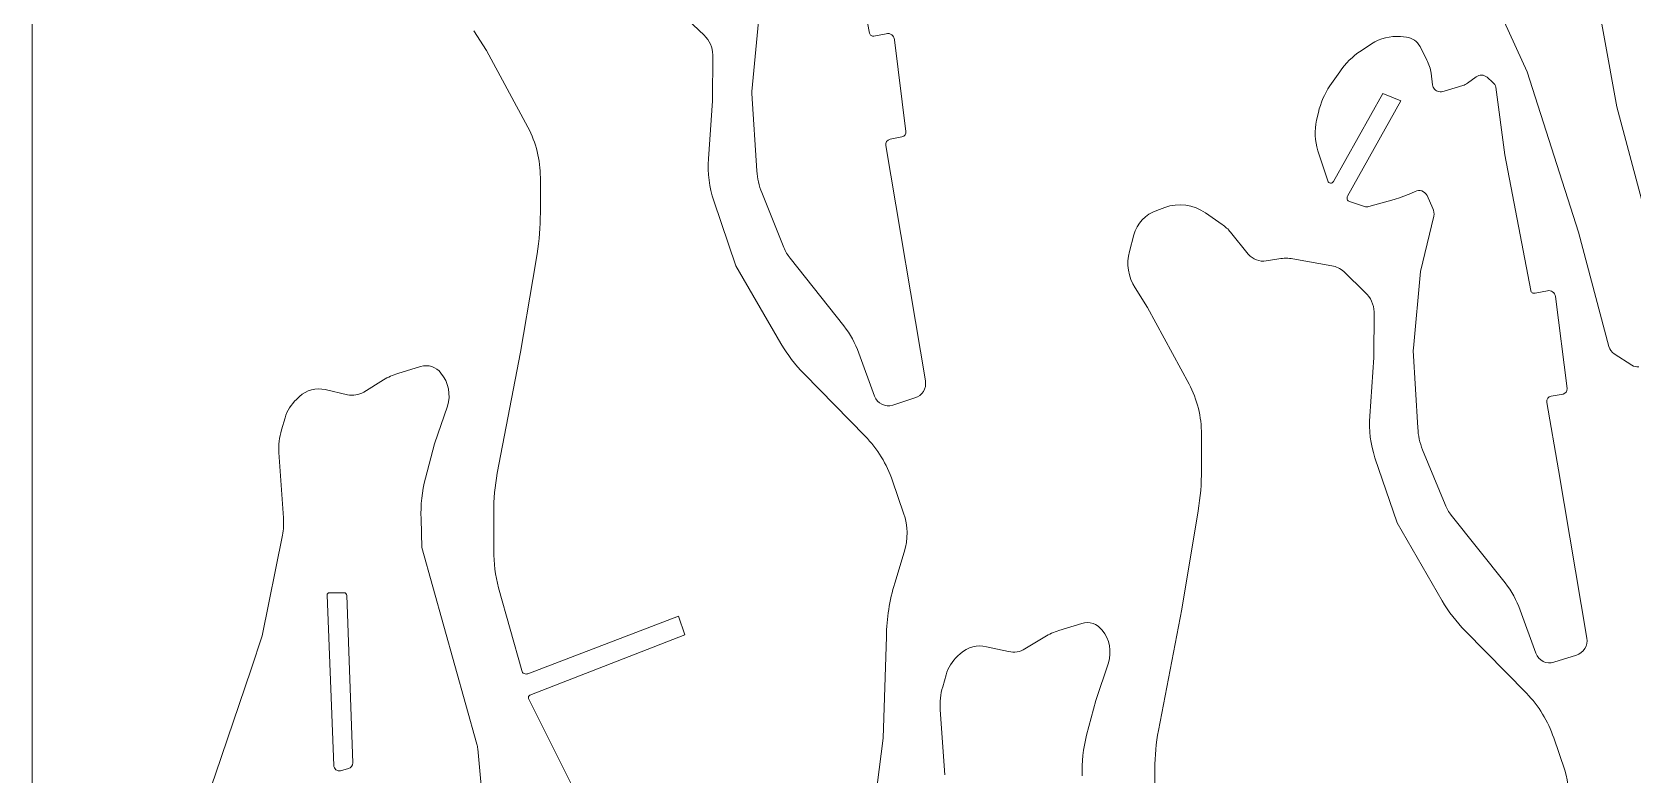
# Model space of a CAD drawing. Header units: inches. Extents: x -4.5 to 5.6, y -4.2 to 3.8.
# Drawn here: x -4.541 to -0.361, y -0.946 to 0.993 of the extents above; entities that cross this region are included whole.
import ezdxf

# ---------------------------------------------------------------- set-up
doc = ezdxf.new("R2010")
doc.units = ezdxf.units.IN
doc.header["$MEASUREMENT"] = 0
doc.layers.add('WHITE', color=7, linetype='Continuous')

msp = doc.modelspace()

# ---------------------------------------------------------------- linework, layer by layer
at = {"layer": 'WHITE', "lineweight": 5}
for points in [[(-4.5407, -4.2018), (-4.5407, -4.2018), (-4.5407, 3.8327), (-4.5407, 3.8327)], [(-0.875, 1.416), (-0.875, 1.416), (-0.6352, 0.8899), (-0.6352, 0.8899)], [(-2.4208, 1.3436), (-2.4208, 1.3436), (-2.353, 0.9902), (-2.353, 0.9902)], [(-0.4011, 0.7984), (-0.4011, 0.7984), (-0.4672, 1.1634), (-0.4672, 1.1634)], [(-2.842, 1.0388), (-2.842, 1.0388), (-2.7852, 0.9849), (-2.7852, 0.9849)], [(-2.6601, 0.8384), (-2.6601, 0.8384), (-2.641, 1.0388), (-2.641, 1.0388)], [(-3.3536, 0.9456), (-3.3536, 0.9456), (-3.3866, 0.9965), (-3.3866, 0.9965)], [(-2.7621, 0.934), (-2.7628, 0.9533), (-2.7711, 0.9717), (-2.7852, 0.9849)], [(-2.3414, 0.9827), (-2.3414, 0.9827), (-2.3096, 0.989), (-2.3096, 0.989)], [(-2.3096, 0.989), (-2.3096, 0.989), (-2.3096, 0.989), (-2.3096, 0.989)], [(-2.2876, 0.9734), (-2.2876, 0.9734), (-2.258, 0.7341), (-2.258, 0.7341)], [(-1.0419, 0.9624), (-1.0419, 0.9624), (-1.0691, 0.9444), (-1.0691, 0.9444)], [(-0.966, 0.9815), (-0.9927, 0.9837), (-1.0194, 0.977), (-1.0419, 0.9624)], [(-1.0419, 0.9624), (-1.0419, 0.9624), (-1.0419, 0.9624), (-1.0419, 0.9624)], [(-0.9504, 0.9797), (-0.9504, 0.9797), (-0.966, 0.9815), (-0.966, 0.9815)], [(-0.915, 0.9554), (-0.9218, 0.9691), (-0.9352, 0.9782), (-0.9504, 0.9797)], [(-3.2453, 0.7451), (-3.2453, 0.7451), (-3.3536, 0.9456), (-3.3536, 0.9456)], [(-2.7621, 0.934), (-2.7621, 0.934), (-2.7632, 0.814), (-2.7632, 0.814)], [(-2.7621, 0.934), (-2.7621, 0.934), (-2.7621, 0.934), (-2.7621, 0.934)], [(-1.0691, 0.9444), (-1.0911, 0.9299), (-1.11, 0.9112), (-1.1247, 0.8894)], [(-0.8971, 0.9201), (-0.8971, 0.9201), (-0.915, 0.9554), (-0.915, 0.9554)], [(-0.886, 0.8859), (-0.8878, 0.8978), (-0.8915, 0.9094), (-0.8971, 0.9201)], [(-1.1247, 0.8894), (-1.1247, 0.8894), (-1.1502, 0.8529), (-1.1502, 0.8529)], [(-1.1247, 0.8894), (-1.1247, 0.8894), (-1.1247, 0.8894), (-1.1247, 0.8894)], [(-0.882, 0.8557), (-0.882, 0.8557), (-0.886, 0.8859), (-0.886, 0.8859)], [(-0.74, 0.8754), (-0.7481, 0.8823), (-0.7598, 0.8828), (-0.7684, 0.8766)], [(-0.6352, 0.8899), (-0.6352, 0.8899), (-0.5008, 0.471), (-0.5008, 0.471)], [(-2.6601, 0.8384), (-2.6602, 0.8366), (-2.6602, 0.8349), (-2.6601, 0.8332)], [(-1.1502, 0.8529), (-1.1645, 0.8318), (-1.1748, 0.8082), (-1.1804, 0.7833)], [(-0.882, 0.8557), (-0.8816, 0.8514), (-0.8797, 0.8473), (-0.8768, 0.8442)], [(-0.8768, 0.8442), (-0.874, 0.841), (-0.8704, 0.8388), (-0.8663, 0.8378)], [(-0.8663, 0.8378), (-0.8615, 0.837), (-0.8565, 0.8374), (-0.8519, 0.8389)], [(-0.8032, 0.854), (-0.8032, 0.854), (-0.8519, 0.8389), (-0.8519, 0.8389)], [(-0.8032, 0.854), (-0.7988, 0.8552), (-0.7947, 0.8572), (-0.791, 0.8598)], [(-0.8032, 0.854), (-0.8032, 0.854), (-0.8032, 0.854), (-0.8032, 0.854)], [(-0.7684, 0.8766), (-0.7684, 0.8766), (-0.791, 0.8598), (-0.791, 0.8598)], [(-0.7684, 0.8766), (-0.7684, 0.8766), (-0.7684, 0.8766), (-0.7684, 0.8766)], [(-0.7244, 0.8621), (-0.7244, 0.8621), (-0.74, 0.8754), (-0.74, 0.8754)], [(-0.7169, 0.8494), (-0.718, 0.8543), (-0.7206, 0.8588), (-0.7244, 0.8621)], [(-0.6937, 0.6727), (-0.6937, 0.6727), (-0.7169, 0.8494), (-0.7169, 0.8494)], [(-2.7632, 0.814), (-2.7632, 0.814), (-2.7736, 0.6622), (-2.7736, 0.6622)], [(-2.7632, 0.814), (-2.7632, 0.814), (-2.7632, 0.814), (-2.7632, 0.814)], [(-2.6474, 0.6309), (-2.6474, 0.6309), (-2.6601, 0.8332), (-2.6601, 0.8332)], [(-1.141, 0.6031), (-1.141, 0.6031), (-1.0123, 0.8326), (-1.0123, 0.8326)], [(-0.9648, 0.8135), (-0.9648, 0.8135), (-1.1045, 0.5649), (-1.1045, 0.5649)], [(-1.0123, 0.8326), (-1.0123, 0.8326), (-1.0123, 0.8326), (-1.0123, 0.8326)], [(-1.0123, 0.8326), (-1.0123, 0.8326), (-0.9648, 0.8135), (-0.9648, 0.8135)], [(-0.9648, 0.8135), (-0.9648, 0.8135), (-0.9648, 0.8135), (-0.9648, 0.8135)], [(-0.2823, 0.3557), (-0.2823, 0.3557), (-0.4011, 0.7984), (-0.4011, 0.7984)], [(-1.185, 0.763), (-1.1911, 0.7368), (-1.1899, 0.7093), (-1.1815, 0.6837)], [(-1.1804, 0.7833), (-1.1804, 0.7833), (-1.185, 0.763), (-1.185, 0.763)], [(-1.1804, 0.7833), (-1.1804, 0.7833), (-1.1804, 0.7833), (-1.1804, 0.7833)], [(-3.2128, 0.6136), (-3.2128, 0.6594), (-3.224, 0.7045), (-3.2453, 0.7451)], [(-2.2991, 0.7138), (-2.3069, 0.7122), (-2.312, 0.7048), (-2.3107, 0.697)], [(-2.2684, 0.7196), (-2.2684, 0.7196), (-2.2991, 0.7138), (-2.2991, 0.7138)], [(-2.2684, 0.7196), (-2.2616, 0.7208), (-2.257, 0.7272), (-2.258, 0.7341)], [(-2.2684, 0.7196), (-2.2684, 0.7196), (-2.2684, 0.7196), (-2.2684, 0.7196)], [(-2.3107, 0.697), (-2.3107, 0.697), (-2.207, 0.0829), (-2.207, 0.0829)], [(-1.1815, 0.6837), (-1.1815, 0.6837), (-1.1555, 0.6049), (-1.1555, 0.6049)], [(-0.6259, 0.3192), (-0.6259, 0.3192), (-0.6937, 0.6727), (-0.6937, 0.6727)], [(-2.7736, 0.6622), (-2.7764, 0.6252), (-2.7717, 0.5879), (-2.7597, 0.5527)], [(-2.6474, 0.6309), (-2.6462, 0.6115), (-2.6419, 0.5923), (-2.6346, 0.5742)], [(-3.2128, 0.6136), (-3.2128, 0.6136), (-3.2128, 0.6136), (-3.2128, 0.6136)], [(-3.2128, 0.5214), (-3.2128, 0.5214), (-3.2128, 0.6136), (-3.2128, 0.6136)], [(-2.7597, 0.5527), (-2.7597, 0.5527), (-2.7018, 0.3836), (-2.7018, 0.3836)], [(-2.5767, 0.431), (-2.5767, 0.431), (-2.6346, 0.5742), (-2.6346, 0.5742)], [(-1.4753, 0.5214), (-1.5064, 0.5431), (-1.5462, 0.5483), (-1.5819, 0.5354)], [(-1.0993, 0.551), (-1.0993, 0.551), (-1.0604, 0.5377), (-1.0604, 0.5377)], [(-1.0488, 0.5377), (-1.0488, 0.5377), (-0.9828, 0.5562), (-0.9828, 0.5562)], [(-0.9828, 0.5562), (-0.9673, 0.5606), (-0.9522, 0.5663), (-0.9376, 0.573)], [(-0.9828, 0.5562), (-0.9828, 0.5562), (-0.9828, 0.5562), (-0.9828, 0.5562)], [(-0.9376, 0.573), (-0.9376, 0.573), (-0.9278, 0.5776), (-0.9278, 0.5776)], [(-0.8965, 0.5666), (-0.9021, 0.5783), (-0.9161, 0.5832), (-0.9278, 0.5776)], [(-0.9278, 0.5776), (-0.9278, 0.5776), (-0.9278, 0.5776), (-0.9278, 0.5776)], [(-0.8965, 0.5666), (-0.8965, 0.5666), (-0.8814, 0.533), (-0.8814, 0.533)], [(-3.2215, 0.4143), (-3.2157, 0.4497), (-3.2128, 0.4855), (-3.2128, 0.5214)], [(-1.6027, 0.5278), (-1.6319, 0.5176), (-1.6541, 0.4938), (-1.6624, 0.4641)], [(-1.6027, 0.5278), (-1.6027, 0.5278), (-1.5819, 0.5354), (-1.5819, 0.5354)], [(-1.5819, 0.5354), (-1.5819, 0.5354), (-1.5819, 0.5354), (-1.5819, 0.5354)], [(-1.4753, 0.5214), (-1.4753, 0.5214), (-1.4318, 0.4913), (-1.4318, 0.4913)], [(-1.0604, 0.5377), (-1.0567, 0.5365), (-1.0526, 0.5365), (-1.0488, 0.5377)], [(-0.8791, 0.5128), (-0.8791, 0.5128), (-0.9139, 0.3685), (-0.9139, 0.3685)], [(-0.8791, 0.5128), (-0.8775, 0.5196), (-0.8784, 0.5267), (-0.8814, 0.533)], [(-0.8791, 0.5128), (-0.8791, 0.5128), (-0.8791, 0.5128), (-0.8791, 0.5128)], [(-1.674, 0.4206), (-1.674, 0.4206), (-1.6624, 0.4641), (-1.6624, 0.4641)], [(-1.6624, 0.4641), (-1.6624, 0.4641), (-1.6624, 0.4641), (-1.6624, 0.4641)], [(-1.4098, 0.471), (-1.4162, 0.4788), (-1.4236, 0.4856), (-1.4318, 0.4913)], [(-1.4098, 0.471), (-1.4098, 0.471), (-1.3635, 0.4137), (-1.3635, 0.4137)], [(-0.5008, 0.471), (-0.5008, 0.471), (-0.4214, 0.1727), (-0.4214, 0.1727)], [(-2.5767, 0.431), (-2.5727, 0.421), (-2.5672, 0.4117), (-2.5604, 0.4033)], [(-1.674, 0.4206), (-1.6828, 0.3883), (-1.6773, 0.3537), (-1.6589, 0.3256)], [(-3.2325, 0.3476), (-3.2325, 0.3476), (-3.2215, 0.4143), (-3.2215, 0.4143)], [(-3.2215, 0.4143), (-3.2215, 0.4143), (-3.2215, 0.4143), (-3.2215, 0.4143)], [(-2.7018, 0.3836), (-2.7018, 0.3836), (-2.5842, 0.1802), (-2.5842, 0.1802)], [(-2.4197, 0.2265), (-2.4197, 0.2265), (-2.5604, 0.4033), (-2.5604, 0.4033)], [(-1.3635, 0.4137), (-1.3521, 0.3999), (-1.3341, 0.3932), (-1.3165, 0.3963)], [(-1.3165, 0.3963), (-1.3165, 0.3963), (-1.2835, 0.4015), (-1.2835, 0.4015)], [(-1.247, 0.4015), (-1.2591, 0.4035), (-1.2714, 0.4035), (-1.2835, 0.4015)], [(-1.2835, 0.4015), (-1.2835, 0.4015), (-1.2835, 0.4015), (-1.2835, 0.4015)], [(-1.247, 0.4015), (-1.247, 0.4015), (-1.1456, 0.3836), (-1.1456, 0.3836)], [(-1.1143, 0.3685), (-1.123, 0.3765), (-1.1339, 0.3817), (-1.1456, 0.3836)], [(-3.2644, 0.1582), (-3.2644, 0.1582), (-3.2325, 0.3476), (-3.2325, 0.3476)], [(-3.2325, 0.3476), (-3.2325, 0.3476), (-3.2325, 0.3476), (-3.2325, 0.3476)], [(-1.1143, 0.3685), (-1.1143, 0.3685), (-1.0581, 0.314), (-1.0581, 0.314)], [(-0.9139, 0.3685), (-0.9139, 0.3685), (-0.9324, 0.168), (-0.9324, 0.168)], [(-0.9139, 0.3685), (-0.9139, 0.3685), (-0.9139, 0.3685), (-0.9139, 0.3685)], [(-1.6265, 0.2746), (-1.6265, 0.2746), (-1.6589, 0.3256), (-1.6589, 0.3256)], [(-1.0349, 0.263), (-1.0356, 0.2824), (-1.044, 0.3008), (-1.0581, 0.314)], [(-0.5824, 0.3181), (-0.5824, 0.3181), (-0.6143, 0.3117), (-0.6143, 0.3117)], [(-0.5824, 0.3181), (-0.5824, 0.3181), (-0.5824, 0.3181), (-0.5824, 0.3181)], [(-0.5309, 0.0632), (-0.5309, 0.0632), (-0.561, 0.303), (-0.561, 0.303)], [(-1.5181, 0.0748), (-1.5181, 0.0748), (-1.6265, 0.2746), (-1.6265, 0.2746)], [(-1.0349, 0.263), (-1.0349, 0.263), (-1.0355, 0.1437), (-1.0355, 0.1437)], [(-1.0349, 0.263), (-1.0349, 0.263), (-1.0349, 0.263), (-1.0349, 0.263)], [(-2.3808, 0.1553), (-2.39, 0.1809), (-2.4031, 0.2049), (-2.4197, 0.2265)], [(-2.5842, 0.1802), (-2.5675, 0.1515), (-2.5472, 0.1251), (-2.5239, 0.1014)], [(-0.9324, 0.168), (-0.9324, 0.168), (-0.933, 0.1622), (-0.933, 0.1622)], [(-0.9324, 0.168), (-0.9324, 0.168), (-0.9324, 0.168), (-0.9324, 0.168)], [(-0.4214, 0.1727), (-0.4193, 0.1648), (-0.4143, 0.158), (-0.4075, 0.1535)], [(-3.4724, 0.1031), (-3.4847, 0.1195), (-3.506, 0.1265), (-3.5257, 0.1205)], [(-3.3252, -0.1582), (-3.3252, -0.1582), (-3.2644, 0.1582), (-3.2644, 0.1582)], [(-3.2644, 0.1582), (-3.2644, 0.1582), (-3.2644, 0.1582), (-3.2644, 0.1582)], [(-2.3397, 0.0429), (-2.3397, 0.0429), (-2.3808, 0.1553), (-2.3808, 0.1553)], [(-1.0355, 0.1437), (-1.0355, 0.1437), (-1.0465, -0.0087), (-1.0465, -0.0087)], [(-1.0355, 0.1437), (-1.0355, 0.1437), (-1.0355, 0.1437), (-1.0355, 0.1437)], [(-0.933, 0.1622), (-0.933, 0.1622), (-0.9208, -0.04), (-0.9208, -0.04)], [(-0.4075, 0.1535), (-0.4075, 0.1535), (-0.3617, 0.124), (-0.3617, 0.124)], [(-3.674, 0.0539), (-3.674, 0.0539), (-3.6224, 0.0858), (-3.6224, 0.0858)], [(-3.5854, 0.102), (-3.5984, 0.0982), (-3.6108, 0.0927), (-3.6224, 0.0858)], [(-3.6224, 0.0858), (-3.6224, 0.0858), (-3.6224, 0.0858), (-3.6224, 0.0858)], [(-3.5854, 0.102), (-3.5854, 0.102), (-3.5257, 0.1205), (-3.5257, 0.1205)], [(-3.5257, 0.1205), (-3.5257, 0.1205), (-3.5257, 0.1205), (-3.5257, 0.1205)], [(-3.4556, 0.0174), (-3.4461, 0.047), (-3.4525, 0.0793), (-3.4724, 0.1031)], [(-2.5239, 0.1014), (-2.5239, 0.1014), (-2.3646, -0.0614), (-2.3646, -0.0614)], [(-0.3617, 0.124), (-0.3565, 0.1204), (-0.35, 0.1189), (-0.3437, 0.1199)], [(-3.8495, 0.0348), (-3.8495, 0.0348), (-3.842, 0.0423), (-3.842, 0.0423)], [(-3.7748, 0.0603), (-3.7988, 0.0657), (-3.8239, 0.059), (-3.842, 0.0423)], [(-3.842, 0.0423), (-3.842, 0.0423), (-3.842, 0.0423), (-3.842, 0.0423)], [(-3.7748, 0.0603), (-3.7748, 0.0603), (-3.7169, 0.0469), (-3.7169, 0.0469)], [(-3.7169, 0.0469), (-3.7022, 0.0435), (-3.6868, 0.046), (-3.674, 0.0539)], [(-2.3397, 0.0429), (-2.3326, 0.0237), (-2.3117, 0.0135), (-2.2922, 0.0197)], [(-2.2342, 0.0383), (-2.2152, 0.0441), (-2.2035, 0.0632), (-2.207, 0.0829)], [(-1.4857, -0.0568), (-1.4857, -0.0109), (-1.4969, 0.0342), (-1.5181, 0.0748)], [(-0.572, 0.0435), (-0.5798, 0.0419), (-0.5849, 0.0345), (-0.5836, 0.0267)], [(-0.572, 0.0435), (-0.572, 0.0435), (-0.5413, 0.0487), (-0.5413, 0.0487)], [(-0.5413, 0.0487), (-0.5345, 0.05), (-0.53, 0.0563), (-0.5309, 0.0632)], [(-0.5413, 0.0487), (-0.5413, 0.0487), (-0.5413, 0.0487), (-0.5413, 0.0487)], [(-3.8495, 0.0348), (-3.8637, 0.0217), (-3.8741, 0.0051), (-3.8797, -0.0133)], [(-3.4556, 0.0174), (-3.4556, 0.0174), (-3.4892, -0.0811), (-3.4892, -0.0811)], [(-3.4556, 0.0174), (-3.4556, 0.0174), (-3.4556, 0.0174), (-3.4556, 0.0174)], [(-2.2342, 0.0383), (-2.2342, 0.0383), (-2.2922, 0.0197), (-2.2922, 0.0197)], [(-2.2342, 0.0383), (-2.2342, 0.0383), (-2.2342, 0.0383), (-2.2342, 0.0383)], [(-0.5535, -0.1495), (-0.5535, -0.1495), (-0.5836, 0.0267), (-0.5836, 0.0267)], [(-3.8889, -0.0452), (-3.8889, -0.0452), (-3.8797, -0.0133), (-3.8797, -0.0133)], [(-3.8797, -0.0133), (-3.8797, -0.0133), (-3.8797, -0.0133), (-3.8797, -0.0133)], [(-1.0465, -0.0087), (-1.0492, -0.0456), (-1.0445, -0.0826), (-1.0326, -0.1176)], [(-0.9208, -0.04), (-0.9197, -0.0595), (-0.9154, -0.0786), (-0.9081, -0.0967)], [(-3.8889, -0.0452), (-3.8948, -0.0643), (-3.8971, -0.0843), (-3.8959, -0.1043)], [(-3.4892, -0.0811), (-3.4892, -0.0811), (-3.5129, -0.1709), (-3.5129, -0.1709)], [(-3.4892, -0.0811), (-3.4892, -0.0811), (-3.4892, -0.0811), (-3.4892, -0.0811)], [(-2.2928, -0.1779), (-2.3077, -0.1341), (-2.3322, -0.0944), (-2.3646, -0.0614)], [(-1.4857, -0.0568), (-1.4857, -0.0568), (-1.4857, -0.0568), (-1.4857, -0.0568)], [(-1.4857, -0.1495), (-1.4857, -0.1495), (-1.4857, -0.0568), (-1.4857, -0.0568)], [(-3.8837, -0.2746), (-3.8837, -0.2746), (-3.8959, -0.1043), (-3.8959, -0.1043)], [(-1.0326, -0.1176), (-1.0326, -0.1176), (-0.9747, -0.2874), (-0.9747, -0.2874)], [(-0.9081, -0.0967), (-0.9081, -0.0967), (-0.8495, -0.2399), (-0.8495, -0.2399)], [(-3.3252, -0.1582), (-3.3315, -0.1916), (-3.3346, -0.2255), (-3.3345, -0.2595)], [(-1.4944, -0.2561), (-1.4886, -0.2208), (-1.4857, -0.1852), (-1.4857, -0.1495)], [(-0.4794, -0.5881), (-0.4794, -0.5881), (-0.5535, -0.1495), (-0.5535, -0.1495)], [(-3.5129, -0.1709), (-3.5218, -0.2055), (-3.5257, -0.2412), (-3.5245, -0.2769)], [(-2.2928, -0.1779), (-2.2928, -0.1779), (-2.2638, -0.2624), (-2.2638, -0.2624)], [(-0.8495, -0.2399), (-0.8455, -0.2499), (-0.84, -0.2592), (-0.8333, -0.2677)], [(-3.8866, -0.3198), (-3.8836, -0.3049), (-3.8827, -0.2897), (-3.8837, -0.2746)], [(-3.5245, -0.2769), (-3.5245, -0.2769), (-3.5222, -0.3522), (-3.5222, -0.3522)], [(-3.3345, -0.2595), (-3.3345, -0.2595), (-3.3345, -0.2595), (-3.3345, -0.2595)], [(-3.3345, -0.3592), (-3.3345, -0.3592), (-3.3345, -0.2595), (-3.3345, -0.2595)], [(-2.2621, -0.3638), (-2.2519, -0.3307), (-2.2525, -0.2952), (-2.2638, -0.2624)], [(-1.5373, -0.5127), (-1.5373, -0.5127), (-1.4944, -0.2561), (-1.4944, -0.2561)], [(-1.4944, -0.2561), (-1.4944, -0.2561), (-1.4944, -0.2561), (-1.4944, -0.2561)], [(-0.9747, -0.2874), (-0.9747, -0.2874), (-0.8571, -0.4907), (-0.8571, -0.4907)], [(-0.8333, -0.2677), (-0.8333, -0.2677), (-0.6925, -0.4444), (-0.6925, -0.4444)], [(-3.9394, -0.5823), (-3.9394, -0.5823), (-3.8866, -0.3198), (-3.8866, -0.3198)], [(-3.8866, -0.3198), (-3.8866, -0.3198), (-3.8866, -0.3198), (-3.8866, -0.3198)], [(-3.5222, -0.3522), (-3.5222, -0.3522), (-3.3785, -0.865), (-3.3785, -0.865)], [(-3.3345, -0.3592), (-3.3347, -0.3923), (-3.3304, -0.4252), (-3.3217, -0.4571)], [(-2.2621, -0.3638), (-2.2621, -0.3638), (-2.287, -0.4449), (-2.287, -0.4449)], [(-2.2621, -0.3638), (-2.2621, -0.3638), (-2.2621, -0.3638), (-2.2621, -0.3638)], [(-3.2615, -0.6732), (-3.2615, -0.6732), (-3.3217, -0.4571), (-3.3217, -0.4571)], [(-2.287, -0.4449), (-2.3009, -0.49), (-2.3083, -0.5368), (-2.309, -0.584)], [(-0.6531, -0.5151), (-0.6625, -0.4896), (-0.6758, -0.4658), (-0.6925, -0.4444)], [(-3.7696, -0.4762), (-3.7696, -0.4762), (-3.7522, -0.9206), (-3.7522, -0.9206)], [(-3.7256, -0.4699), (-3.7256, -0.4699), (-3.7638, -0.4699), (-3.7638, -0.4699)], [(-3.7256, -0.4699), (-3.7256, -0.4699), (-3.7256, -0.4699), (-3.7256, -0.4699)], [(-3.703, -0.9137), (-3.703, -0.9137), (-3.7186, -0.4768), (-3.7186, -0.4768)], [(-0.8571, -0.4907), (-0.8403, -0.5194), (-0.8201, -0.5458), (-0.7968, -0.5695)], [(-2.8519, -0.5307), (-2.8519, -0.5307), (-3.2453, -0.6813), (-3.2453, -0.6813)], [(-2.8356, -0.5794), (-2.8356, -0.5794), (-2.8519, -0.5307), (-2.8519, -0.5307)], [(-2.8519, -0.5307), (-2.8519, -0.5307), (-2.8519, -0.5307), (-2.8519, -0.5307)], [(-1.5981, -0.8291), (-1.5981, -0.8291), (-1.5373, -0.5127), (-1.5373, -0.5127)], [(-1.5373, -0.5127), (-1.5373, -0.5127), (-1.5373, -0.5127), (-1.5373, -0.5127)], [(-0.6531, -0.5151), (-0.6531, -0.5151), (-0.6126, -0.628), (-0.6126, -0.628)], [(-3.9683, -0.6692), (-3.9683, -0.6692), (-3.9394, -0.5823), (-3.9394, -0.5823)], [(-3.9394, -0.5823), (-3.9394, -0.5823), (-3.9394, -0.5823), (-3.9394, -0.5823)], [(-3.24, -0.7375), (-3.24, -0.7375), (-2.8356, -0.5794), (-2.8356, -0.5794)], [(-2.8356, -0.5794), (-2.8356, -0.5794), (-2.8356, -0.5794), (-2.8356, -0.5794)], [(-2.309, -0.584), (-2.309, -0.584), (-2.3177, -0.8494), (-2.3177, -0.8494)], [(-2.309, -0.584), (-2.309, -0.584), (-2.309, -0.584), (-2.309, -0.584)], [(-1.8582, -0.5684), (-1.8713, -0.5724), (-1.8837, -0.578), (-1.8953, -0.5852)], [(-1.8582, -0.5684), (-1.8582, -0.5684), (-1.7986, -0.5498), (-1.7986, -0.5498)], [(-1.7453, -0.5678), (-1.7575, -0.5511), (-1.7788, -0.544), (-1.7986, -0.5498)], [(-1.7986, -0.5498), (-1.7986, -0.5498), (-1.7986, -0.5498), (-1.7986, -0.5498)], [(-1.729, -0.6529), (-1.7196, -0.6236), (-1.7257, -0.5915), (-1.7453, -0.5678)], [(-0.7968, -0.5695), (-0.7968, -0.5695), (-0.6369, -0.7323), (-0.6369, -0.7323)], [(-2.0477, -0.6107), (-2.0717, -0.6052), (-2.0968, -0.6119), (-2.1149, -0.6286)], [(-2.0477, -0.6107), (-2.0477, -0.6107), (-1.9898, -0.6234), (-1.9898, -0.6234)], [(-1.9898, -0.6234), (-1.9751, -0.6268), (-1.9597, -0.6243), (-1.9469, -0.6164)], [(-1.9469, -0.6164), (-1.9469, -0.6164), (-1.8953, -0.5852), (-1.8953, -0.5852)], [(-1.8953, -0.5852), (-1.8953, -0.5852), (-1.8953, -0.5852), (-1.8953, -0.5852)], [(-0.5066, -0.6327), (-0.4875, -0.6268), (-0.4758, -0.6077), (-0.4794, -0.5881)], [(-2.123, -0.6355), (-2.1373, -0.6488), (-2.1477, -0.6656), (-2.1531, -0.6842)], [(-2.123, -0.6355), (-2.123, -0.6355), (-2.1149, -0.6286), (-2.1149, -0.6286)], [(-2.1149, -0.6286), (-2.1149, -0.6286), (-2.1149, -0.6286), (-2.1149, -0.6286)], [(-1.729, -0.6529), (-1.729, -0.6529), (-1.7621, -0.7514), (-1.7621, -0.7514)], [(-1.729, -0.6529), (-1.729, -0.6529), (-1.729, -0.6529), (-1.729, -0.6529)], [(-0.6126, -0.628), (-0.6055, -0.6472), (-0.5846, -0.6574), (-0.5651, -0.6512)], [(-0.5651, -0.6512), (-0.5651, -0.6512), (-0.5066, -0.6327), (-0.5066, -0.6327)], [(-0.5066, -0.6327), (-0.5066, -0.6327), (-0.5066, -0.6327), (-0.5066, -0.6327)], [(-4.061, -0.9432), (-4.061, -0.9432), (-3.9683, -0.6692), (-3.9683, -0.6692)], [(-3.9683, -0.6692), (-3.9683, -0.6692), (-3.9683, -0.6692), (-3.9683, -0.6692)], [(-2.1618, -0.7155), (-2.1618, -0.7155), (-2.1531, -0.6842), (-2.1531, -0.6842)], [(-2.1531, -0.6842), (-2.1531, -0.6842), (-2.1531, -0.6842), (-2.1531, -0.6842)], [(-2.9237, -1.3859), (-2.9237, -1.3859), (-3.2435, -0.7462), (-3.2435, -0.7462)], [(-2.1618, -0.7155), (-2.1675, -0.7349), (-2.1697, -0.7551), (-2.1682, -0.7752)], [(-1.7621, -0.7514), (-1.7621, -0.7514), (-1.7858, -0.8418), (-1.7858, -0.8418)], [(-1.7621, -0.7514), (-1.7621, -0.7514), (-1.7621, -0.7514), (-1.7621, -0.7514)], [(-0.5656, -0.8488), (-0.5804, -0.8051), (-0.6048, -0.7653), (-0.6369, -0.7323)], [(-2.1566, -0.9455), (-2.1566, -0.9455), (-2.1682, -0.7752), (-2.1682, -0.7752)], [(-1.5981, -0.8291), (-1.6044, -0.8623), (-1.6075, -0.8961), (-1.6074, -0.9299)], [(-3.3762, -0.8772), (-3.3766, -0.873), (-3.3774, -0.869), (-3.3785, -0.865)], [(-3.3762, -0.8772), (-3.3762, -0.8772), (-3.3588, -1.0684), (-3.3588, -1.0684)], [(-2.3177, -0.8494), (-2.3177, -0.8494), (-2.338, -1.0133), (-2.338, -1.0133)], [(-2.3177, -0.8494), (-2.3177, -0.8494), (-2.3177, -0.8494), (-2.3177, -0.8494)], [(-1.7858, -0.8418), (-1.7947, -0.8764), (-1.7986, -0.9121), (-1.7974, -0.9478)], [(-0.5656, -0.8488), (-0.5656, -0.8488), (-0.5367, -0.9334), (-0.5367, -0.9334)], [(-3.714, -0.9287), (-3.7072, -0.9269), (-3.7027, -0.9206), (-3.703, -0.9137)], [(-4.1462, -1.1883), (-4.1462, -1.1883), (-4.061, -0.9432), (-4.061, -0.9432)], [(-4.061, -0.9432), (-4.061, -0.9432), (-4.061, -0.9432), (-4.061, -0.9432)], [(-3.7348, -0.9345), (-3.7348, -0.9345), (-3.714, -0.9287), (-3.714, -0.9287)], [(-3.714, -0.9287), (-3.714, -0.9287), (-3.714, -0.9287), (-3.714, -0.9287)], [(-1.6074, -0.9299), (-1.6074, -0.9299), (-1.6074, -0.9299), (-1.6074, -0.9299)], [(-1.6074, -1.0295), (-1.6074, -1.0295), (-1.6074, -0.9299), (-1.6074, -0.9299)], [(-0.5355, -1.0348), (-0.5252, -1.0017), (-0.5256, -0.9662), (-0.5367, -0.9334)]]:
    msp.add_open_spline(points, degree=3, dxfattribs=at)
for points in [[(-2.353, 0.9902), (-2.3526, 0.9876), (-2.3511, 0.9853), (-2.3489, 0.9839), (-2.3489, 0.9839), (-2.3467, 0.9825), (-2.344, 0.982), (-2.3414, 0.9827)], [(-2.2876, 0.9734), (-2.2881, 0.9785), (-2.2908, 0.9832), (-2.295, 0.9862), (-2.295, 0.9862), (-2.2992, 0.9892), (-2.3045, 0.9902), (-2.3096, 0.989)], [(-1.1555, 0.6049), (-1.1546, 0.6018), (-1.152, 0.5995), (-1.1488, 0.5991), (-1.1488, 0.5991), (-1.1456, 0.5988), (-1.1425, 0.6004), (-1.141, 0.6031)], [(-1.1045, 0.5649), (-1.1058, 0.5624), (-1.106, 0.5594), (-1.105, 0.5568), (-1.105, 0.5568), (-1.104, 0.5541), (-1.1019, 0.552), (-1.0993, 0.551)], [(-0.6259, 0.3192), (-0.6254, 0.3167), (-0.6239, 0.3144), (-0.6217, 0.313), (-0.6217, 0.313), (-0.6195, 0.3116), (-0.6169, 0.3111), (-0.6143, 0.3117)], [(-0.561, 0.303), (-0.5618, 0.3079), (-0.5645, 0.3123), (-0.5685, 0.3151), (-0.5685, 0.3151), (-0.5726, 0.318), (-0.5776, 0.3191), (-0.5824, 0.3181)], [(-3.7638, -0.4699), (-3.7654, -0.4699), (-3.767, -0.4705), (-3.7681, -0.4718), (-3.7681, -0.4718), (-3.7692, -0.473), (-3.7698, -0.4746), (-3.7696, -0.4762)], [(-3.7186, -0.4768), (-3.7186, -0.475), (-3.7193, -0.4732), (-3.7206, -0.4719), (-3.7206, -0.4719), (-3.7219, -0.4706), (-3.7237, -0.4699), (-3.7256, -0.4699)], [(-3.2615, -0.6732), (-3.2606, -0.6766), (-3.2583, -0.6794), (-3.2552, -0.6809), (-3.2552, -0.6809), (-3.2521, -0.6825), (-3.2485, -0.6826), (-3.2453, -0.6813)], [(-3.24, -0.7375), (-3.2417, -0.7381), (-3.2431, -0.7394), (-3.2438, -0.7411), (-3.2438, -0.7411), (-3.2444, -0.7428), (-3.2443, -0.7446), (-3.2435, -0.7462)], [(-3.7522, -0.9206), (-3.7522, -0.9249), (-3.7502, -0.929), (-3.7468, -0.9317), (-3.7468, -0.9317), (-3.7435, -0.9344), (-3.7391, -0.9354), (-3.7348, -0.9345)]]:
    msp.add_open_spline(points, degree=3, knots=[0, 0, 0, 0, 0.5, 0.5, 0.5, 0.5, 1, 1, 1, 1], dxfattribs=at)

doc.saveas('drawing.dxf')
